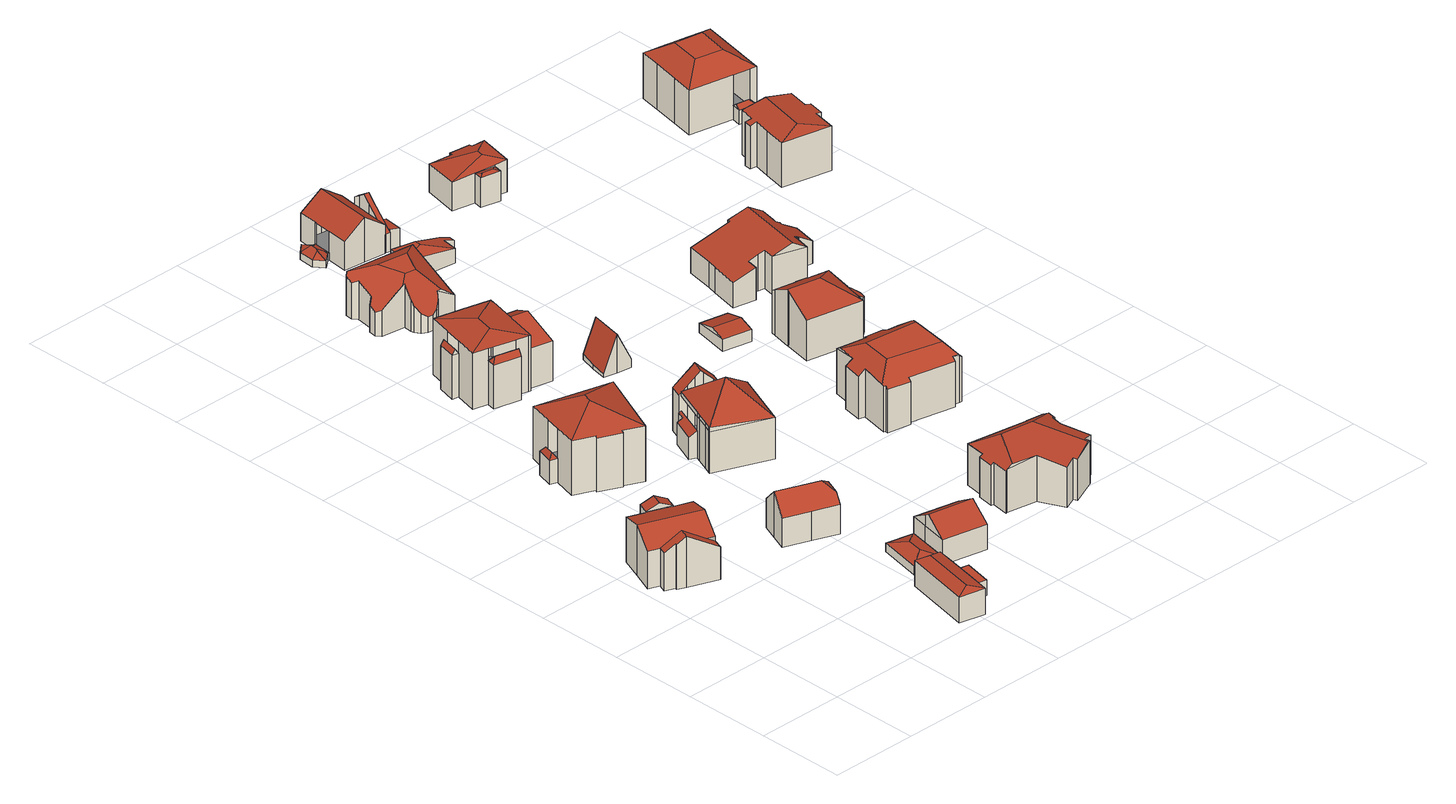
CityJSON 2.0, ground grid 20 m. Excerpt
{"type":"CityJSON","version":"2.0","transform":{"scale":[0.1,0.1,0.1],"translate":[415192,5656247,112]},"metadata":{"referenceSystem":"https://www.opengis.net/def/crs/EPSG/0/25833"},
"CityObjects":{
"building1":{"type":"Building","attributes":{"Gemeindeschluessel":14612000,"Geometrietyp2DReferenz":"3000","function":"31001_9998","roofType":"9999"},"children":["building1-1","building1-2","building1-3"]},
"building1-1":{"type":"BuildingPart","attributes":{"Dachtyp_tdc":"tdcGableRoof","Dachneigung":30.25,"QualitaetDacherkennung":28,"Geometrietyp2DReferenz":"3000","measuredHeight":11.51,"roofType":"3100"},"parents":["building1"],"geometry":[{"type":"MultiSurface","lod":"2","boundaries":[[[0,1,2,3]],[[4,5,6,7]],[[5,8,9,6]],[[8,10,11,9]],[[10,12,13,11]],[[12,0,3,13]],[[8,5,4,14,15]],[[15,1,0,12,10,8]],[[3,2,16,7,6,9,11,13]]],"semantics":{"surfaces":[{"type":"WallSurface"},{"type":"RoofSurface"},{"type":"GroundSurface"}],"values":[0,0,0,0,0,0,1,1,2]}}]},
"building1-2":{"type":"BuildingPart","attributes":{"Dachtyp_tdc":"tdcGableRoof","Dachneigung":23.95,"QualitaetDacherkennung":57,"Geometrietyp2DReferenz":"3000","measuredHeight":11.71,"roofType":"3100"},"parents":["building1"],"geometry":[{"type":"MultiSurface","lod":"2","boundaries":[[[17,18,19,20,21]],[[18,22,23,19]],[[22,24,25,26,23]],[[22,18,27]],[[17,24,28]],[[18,17,28,27]],[[24,22,27,28]],[[20,19,23,26]]],"semantics":{"surfaces":[{"type":"WallSurface"},{"type":"RoofSurface"},{"type":"GroundSurface"}],"values":[0,0,0,0,0,1,1,2]}}]},
"building1-3":{"type":"BuildingPart","attributes":{"Dachtyp_tdc":"tdcGableRoof","Dachneigung":29.42,"QualitaetDacherkennung":31,"Geometrietyp2DReferenz":"3000","measuredHeight":11.52,"roofType":"3100"},"parents":["building1"],"geometry":[{"type":"MultiSurface","lod":"2","boundaries":[[[29,30,31,32]],[[30,33,34,31]],[[33,21,20,34]],[[25,35,36,26]],[[35,37,38,36]],[[37,39,4,7,38]],[[1,29,32,2]],[[37,35,25,21,33,30]],[[30,29,1,40,14,39,37]],[[32,31,34,20,26,36,38,7,16,2]]],"semantics":{"surfaces":[{"type":"WallSurface"},{"type":"RoofSurface"},{"type":"GroundSurface"}],"values":[0,0,0,0,0,0,0,1,1,2]}}]},
"building2":{"type":"Building","attributes":{"Dachtyp_tdc":"tdcFreeFormRoof","Gemeindeschluessel":14612000,"Dachneigung":17.77,"QualitaetDacherkennung":62,"Geometrietyp2DReferenz":"3000","measuredHeight":6.89,"function":"31001_9998","roofType":"5000"},"geometry":[{"type":"Solid","lod":"2","boundaries":[[[[41,42,43,44]],[[42,45,46,43]],[[45,47,48,46]],[[47,49,50,48]],[[49,51,52,50]],[[51,41,44,52]],[[42,53,54,45]],[[49,47,55]],[[51,49,55,54,53,41]],[[54,55,47,45]],[[42,41,53]],[[44,43,46,48,50,52]]]],"semantics":{"surfaces":[{"type":"WallSurface"},{"type":"RoofSurface"},{"type":"GroundSurface"}],"values":[[0,0,0,0,0,0,1,1,1,1,0,2]]}}]},
"building3":{"type":"Building","attributes":{"Dachtyp_tdc":"tdcPolyFlatRoof","Gemeindeschluessel":14612000,"Dachneigung":0,"QualitaetDacherkennung":62,"Geometrietyp2DReferenz":"3000","measuredHeight":3.56,"function":"31001_9998","roofType":"1000"},"geometry":[{"type":"Solid","lod":"2","boundaries":[[[[56,57,58,52]],[[57,59,60,58]],[[59,61,44,60]],[[61,56,52,44]],[[61,59,57,56]],[[52,58,60,44]]]],"semantics":{"surfaces":[{"type":"WallSurface"},{"type":"RoofSurface"},{"type":"GroundSurface"}],"values":[[0,0,0,0,1,2]]}}]},
"building4":{"type":"Building","attributes":{"Dachtyp_tdc":"tdcGableAndHippedGRoof","Gemeindeschluessel":14612000,"Dachneigung":44.6,"QualitaetDacherkennung":81,"Geometrietyp2DReferenz":"3000","measuredHeight":10.49,"function":"31001_9998","roofType":"9999"},"geometry":[{"type":"Solid","lod":"2","boundaries":[[[[62,63,64,65]],[[63,66,67,64]],[[66,68,69,67]],[[68,70,71,69]],[[70,72,73,71]],[[72,74,75,73]],[[74,76,77,75]],[[76,78,79,77]],[[78,80,81,79]],[[80,82,83,81]],[[82,84,85,83]],[[84,62,65,85]],[[80,78,86]],[[78,76,74,72,70,68,66,63,86]],[[63,62,84,82,80,86]],[[65,64,67,69,71,73,75,77,79,81,83,85]]]],"semantics":{"surfaces":[{"type":"WallSurface"},{"type":"RoofSurface"},{"type":"GroundSurface"}],"values":[[0,0,0,0,0,0,0,0,0,0,0,0,1,1,1,2]]}}]},
"building5":{"type":"Building","attributes":{"Gemeindeschluessel":14612000,"Geometrietyp2DReferenz":"3000","function":"31001_9998","roofType":"9999"},"children":["building5-1","building5-2"]},
"building5-1":{"type":"BuildingPart","attributes":{"Dachtyp_tdc":"tdcHipRoof","Dachneigung":21.2,"QualitaetDacherkennung":45,"Geometrietyp2DReferenz":"3000","measuredHeight":15.58,"roofType":"3200"},"parents":["building5"],"geometry":[{"type":"MultiSurface","lod":"2","boundaries":[[[87,88,89]],[[87,90,91,88]],[[90,92,93,91]],[[92,94,95,93]],[[94,96,97,95]],[[96,98,99,97]],[[98,100,101,99]],[[100,102,103,101]],[[102,104,105,103]],[[104,106,107,105]],[[106,108,107]],[[92,90,109]],[[104,102,100,98,96,94,110]],[[90,87,106,104,110,109]],[[94,92,109,110]],[[88,91,93,95,97,99,101,103,105,107]]],"semantics":{"surfaces":[{"type":"WallSurface"},{"type":"RoofSurface"},{"type":"GroundSurface"}],"values":[0,0,0,0,0,0,0,0,0,0,0,1,1,1,1,2]}}]},
"building5-2":{"type":"BuildingPart","attributes":{"Dachtyp_tdc":"tdcFreeFormRoof","Dachneigung":52.91,"QualitaetDacherkennung":23,"Geometrietyp2DReferenz":"3000","measuredHeight":6.6,"roofType":"5000"},"parents":["building5"],"geometry":[{"type":"MultiSurface","lod":"2","boundaries":[[[108,111,112,107]],[[111,113,114,112]],[[113,89,88,114]],[[115,89,113]],[[116,115,113,111]],[[116,111,108]],[[115,116,108,89]],[[107,112,114,88]]],"semantics":{"surfaces":[{"type":"WallSurface"},{"type":"RoofSurface"},{"type":"GroundSurface"}],"values":[0,0,0,1,1,1,1,2]}}]},
"building6":{"type":"Building","attributes":{"Dachtyp_tdc":"tdcFreeFormRoof","Gemeindeschluessel":14612000,"Dachneigung":17.59,"QualitaetDacherkennung":15,"Geometrietyp2DReferenz":"3000","measuredHeight":2.93,"function":"31001_9998","roofType":"5000"},"geometry":[{"type":"Solid","lod":"2","boundaries":[[[[117,118,119,120]],[[118,121,122,119]],[[121,123,124,122]],[[123,117,120,124]],[[125,123,121]],[[126,125,121,118]],[[126,118,117]],[[125,126,117,123]],[[120,119,122,124]]]],"semantics":{"surfaces":[{"type":"WallSurface"},{"type":"RoofSurface"},{"type":"GroundSurface"}],"values":[[0,0,0,0,1,1,1,1,2]]}}]},
"building7":{"type":"Building","attributes":{"Dachtyp_tdc":"tdcFreeFormRoof","Gemeindeschluessel":14612000,"Dachneigung":32.92,"QualitaetDacherkennung":88,"Geometrietyp2DReferenz":"3000","measuredHeight":8.95,"function":"31001_9998","roofType":"5000"},"geometry":[{"type":"Solid","lod":"2","boundaries":[[[[127,128,120,129]],[[128,130,131,120]],[[130,132,124,131]],[[132,133,134,124]],[[133,127,129,134]],[[127,135,136,128]],[[135,133,132,137,136]],[[130,137,132]],[[128,136,137,130]],[[133,135,127]],[[129,120,131,124,134]]]],"semantics":{"surfaces":[{"type":"WallSurface"},{"type":"RoofSurface"},{"type":"GroundSurface"}],"values":[[0,0,0,0,0,1,1,0,0,0,2]]}}]},
"building8":{"type":"Building","attributes":{"Gemeindeschluessel":14612000,"Geometrietyp2DReferenz":"3000","function":"31001_9998","roofType":"9999"},"children":["building8-1","building8-2","building8-3"]},
"building8-1":{"type":"BuildingPart","attributes":{"Dachtyp_tdc":"tdcPolyFlatRoof","Dachneigung":33.41,"QualitaetDacherkennung":53,"Geometrietyp2DReferenz":"3000","measuredHeight":6.09,"roofType":"2100"},"parents":["building8"],"geometry":[{"type":"MultiSurface","lod":"2","boundaries":[[[138,139,140,141]],[[139,142,143,140]],[[142,144,145,143]],[[144,146,147,145]],[[146,144,142,139,138,148]],[[149,141,140,143,145,147]]],"semantics":{"surfaces":[{"type":"WallSurface"},{"type":"RoofSurface"},{"type":"GroundSurface"}],"values":[0,0,0,0,1,2]}}]},
"building8-2":{"type":"BuildingPart","attributes":{"Dachtyp_tdc":"tdcTentRoof","Dachneigung":43.53,"QualitaetDacherkennung":36,"Geometrietyp2DReferenz":"3000","measuredHeight":16.47,"roofType":"3500"},"parents":["building8"],"geometry":[{"type":"MultiSurface","lod":"2","boundaries":[[[150,151,152,153]],[[151,154,155,152]],[[154,156,157,155]],[[156,158,159,157]],[[158,160,161,159]],[[160,162,163,161]],[[162,164,138,141,163]],[[165,166,167,168,169,170,171]],[[151,172,173,174,171,170]],[[154,151,170]],[[169,154,170]],[[150,172,151]],[[164,165,171,175,176]],[[154,169,156]],[[156,169,168,158]],[[158,168,167,160]],[[160,167,166,162]],[[162,166,165,164]],[[149,177,153,152,155,157,159,161,163,141]]],"semantics":{"surfaces":[{"type":"WallSurface"},{"type":"RoofSurface"},{"type":"GroundSurface"}],"values":[0,0,0,0,0,0,0,1,1,1,1,0,0,0,0,0,0,0,2]}}]},
"building8-3":{"type":"BuildingPart","attributes":{"Dachtyp_tdc":"tdcGableRoof","Dachneigung":44.89,"QualitaetDacherkennung":59,"Geometrietyp2DReferenz":"3000","measuredHeight":14.38,"roofType":"3100"},"parents":["building8"],"geometry":[{"type":"MultiSurface","lod":"2","boundaries":[[[178,179,180,181]],[[179,182,183,180]],[[182,184,185,183]],[[184,186,172,150,153,185]],[[179,178,187,188,175,174,189]],[[189,186,184,182,179]],[[153,177,149,147,190,181,180,183,185]],[[188,187,190,147,146]],[[187,178,181,190]]],"semantics":{"surfaces":[{"type":"WallSurface"},{"type":"RoofSurface"},{"type":"GroundSurface"}],"values":[0,0,0,0,1,1,2,0,0]}}]},
"building9":{"type":"Building","attributes":{"Gemeindeschluessel":14612000,"Geometrietyp2DReferenz":"3000","function":"31001_9998","roofType":"9999"},"children":["building9-1","building9-2","building9-3","building9-4"]},
"building9-1":{"type":"BuildingPart","attributes":{"Dachtyp_tdc":"tdcHipAndGableRoof","Dachneigung":30.12,"QualitaetDacherkennung":77,"Geometrietyp2DReferenz":"3000","measuredHeight":12.9,"roofType":"5000"},"parents":["building9"],"geometry":[{"type":"MultiSurface","lod":"2","boundaries":[[[191,192,193,194]],[[192,195,196,193]],[[195,197,198,196]],[[199,200,201,202]],[[200,203,204,201]],[[203,191,194,204]],[[195,192,191,203,200,205]],[[200,199,206,207,205]],[[207,208,197,195,205]],[[209,202,201,204,194,193,196,198]]],"semantics":{"surfaces":[{"type":"WallSurface"},{"type":"RoofSurface"},{"type":"GroundSurface"}],"values":[0,0,0,0,0,0,1,1,1,2]}}]},
"building9-2":{"type":"BuildingPart","attributes":{"Dachtyp_tdc":"tdcFreeFormRoof","Dachneigung":52.26,"QualitaetDacherkennung":11,"Geometrietyp2DReferenz":"3000","measuredHeight":11.19,"roofType":"5000"},"parents":["building9"],"geometry":[{"type":"MultiSurface","lod":"2","boundaries":[[[210,211,212,213]],[[211,214,215,212]],[[214,216,217,215]],[[216,218,219,217]],[[220,210,218,221]],[[221,218,216]],[[216,214,222,220,221]],[[210,220,222,211]],[[211,222,214]],[[219,213,212,215,217]]],"semantics":{"surfaces":[{"type":"WallSurface"},{"type":"RoofSurface"},{"type":"GroundSurface"}],"values":[0,0,0,0,1,1,1,0,0,2]}}]},
"building9-3":{"type":"BuildingPart","attributes":{"Dachtyp_tdc":"tdcFreeFormRoof","Dachneigung":54.19,"QualitaetDacherkennung":20,"Geometrietyp2DReferenz":"3000","measuredHeight":10.98,"roofType":"5000"},"parents":["building9"],"geometry":[{"type":"MultiSurface","lod":"2","boundaries":[[[223,224,225,226]],[[224,227,228,225]],[[227,229,230,228]],[[231,227,224,232]],[[223,229,231,232]],[[227,231,229]],[[223,232,224]],[[225,228,230,226]]],"semantics":{"surfaces":[{"type":"WallSurface"},{"type":"RoofSurface"},{"type":"GroundSurface"}],"values":[0,0,0,1,1,0,0,2]}}]},
"building9-4":{"type":"BuildingPart","attributes":{"Dachtyp_tdc":"tdcHipRoof","Dachneigung":10.66,"QualitaetDacherkennung":59,"Geometrietyp2DReferenz":"3000","measuredHeight":13.86,"roofType":"3200"},"parents":["building9"],"geometry":[{"type":"MultiSurface","lod":"2","boundaries":[[[198,233,234,213,219,235,226,230,236,237,238,202,209]],[[239,198,197]],[[239,240,233,198]],[[240,241,234,233]],[[241,242,213,234]],[[242,210,213]],[[243,219,218]],[[243,244,235,219]],[[244,245,226,235]],[[245,223,226]],[[246,230,229]],[[246,247,236,230]],[[247,248,237,236]],[[248,249,238,237]],[[249,250,202,238]],[[250,199,202]],[[249,248,247,251]],[[244,243,242,241,240,252]],[[247,246,245,244,252,251]],[[240,239,208,253,206,250,249,251,252]]],"semantics":{"surfaces":[{"type":"GroundSurface"},{"type":"WallSurface"},{"type":"RoofSurface"}],"values":[0,1,1,1,1,1,1,1,1,1,1,1,1,1,1,1,2,2,2,2]}}]},
"building10":{"type":"Building","attributes":{"Dachtyp_tdc":"tdcFreeFormRoof","Gemeindeschluessel":14612000,"Dachneigung":42.26,"QualitaetDacherkennung":29,"Geometrietyp2DReferenz":"3000","measuredHeight":11.52,"function":"31001_9998","roofType":"5000"},"geometry":[{"type":"Solid","lod":"2","boundaries":[[[[254,255,256,257]],[[255,258,259,256]],[[258,260,261,259]],[[260,262,263,261]],[[262,264,265,263]],[[264,266,267,265]],[[266,268,269,267]],[[268,270,271,269]],[[270,272,273,271]],[[272,274,275,273]],[[274,276,277,275]],[[276,278,279,277]],[[278,280,281,279]],[[280,282,283,281]],[[282,284,285,283]],[[284,286,287,285]],[[286,288,289,287]],[[288,290,291,289]],[[290,254,257,291]],[[292,288,286,293,294]],[[295,290,288,292,296]],[[264,262,260,258,255,254,295,296,297,298,270,268,266]],[[280,278,276,274,272,298,297,294,293,284,282]],[[297,296,292,294]],[[272,270,298]],[[254,290,295]],[[286,284,293]],[[257,256,259,261,263,265,267,269,271,273,275,277,279,281,283,285,287,289,291]]]],"semantics":{"surfaces":[{"type":"WallSurface"},{"type":"RoofSurface"},{"type":"GroundSurface"}],"values":[[0,0,0,0,0,0,0,0,0,0,0,0,0,0,0,0,0,0,0,1,1,1,1,1,0,0,0,2]]}}]},
"building11":{"type":"Building","attributes":{"Dachtyp_tdc":"tdcFreeFormRoof","Gemeindeschluessel":14612000,"Dachneigung":14.31,"QualitaetDacherkennung":41,"Geometrietyp2DReferenz":"3000","measuredHeight":12.39,"function":"31001_9998","roofType":"5000"},"geometry":[{"type":"Solid","lod":"2","boundaries":[[[[299,300,301,302]],[[300,303,304,301]],[[303,305,306,304]],[[305,307,308,306]],[[307,309,310,308]],[[309,311,312,310]],[[311,313,314,312]],[[313,315,316,314]],[[315,317,318,316]],[[317,319,320,318]],[[319,321,322,320]],[[321,323,324,322]],[[323,325,326,324]],[[325,327,328,326]],[[329,330,315,313,311,309,307,305,331]],[[332,333,334,335,336,337,338,327,325]],[[331,303,300,299,339,334,333,329]],[[317,330,329,333,332,323,321,319]],[[339,335,334]],[[305,303,331]],[[317,315,330]],[[325,323,332]],[[328,340,341,342,343,344,302,301,304,306,308,310,312,314,316,318,320,322,324,326]],[[338,337,341,340]],[[337,336,342,341]],[[336,335,343,342]],[[335,339,344,343]],[[339,299,302,344]],[[327,338,340,328]]]],"semantics":{"surfaces":[{"type":"WallSurface"},{"type":"RoofSurface"},{"type":"GroundSurface"}],"values":[[0,0,0,0,0,0,0,0,0,0,0,0,0,0,1,1,1,1,0,0,0,0,2,0,0,0,0,0,0]]}}]},
"building12":{"type":"Building","attributes":{"Dachtyp_tdc":"tdcGableRoof","Gemeindeschluessel":14612000,"Dachneigung":68.93,"QualitaetDacherkennung":6,"Geometrietyp2DReferenz":"3000","measuredHeight":8.72,"function":"31001_9998","roofType":"3100"},"geometry":[{"type":"Solid","lod":"2","boundaries":[[[[345,346,347,348]],[[346,349,350,347]],[[349,351,352,350]],[[351,353,354,352]],[[353,355,356,354]],[[355,357,358,356]],[[357,359,360,358]],[[359,361,362,360]],[[361,345,348,362]],[[357,355,353,351,349]],[[349,346,345,361,359,357]],[[348,347,350,352,354,356,358,360,362]]]],"semantics":{"surfaces":[{"type":"WallSurface"},{"type":"RoofSurface"},{"type":"GroundSurface"}],"values":[[0,0,0,0,0,0,0,0,0,1,1,2]]}}]},
"building13":{"type":"Building","attributes":{"Gemeindeschluessel":14612000,"Geometrietyp2DReferenz":"3000","function":"31001_9998","roofType":"9999"},"children":["building13-1","building13-2","building13-3","building13-4"]},
"building13-1":{"type":"BuildingPart","attributes":{"Dachtyp_tdc":"tdcFreeFormRoof","Dachneigung":27.1,"QualitaetDacherkennung":17,"Geometrietyp2DReferenz":"3000","measuredHeight":2.72,"roofType":"5000"},"parents":["building13"],"geometry":[{"type":"MultiSurface","lod":"2","boundaries":[[[363,364,365,366]],[[364,367,368,365]],[[367,369,370,368]],[[369,371,372,370]],[[373,374,375,376]],[[374,377,378,375]],[[377,363,366,378]],[[379,380,381,377,374]],[[379,374,373]],[[382,383,380,379,373,371]],[[382,371,369]],[[384,383,382,369,367]],[[384,367,364]],[[381,380,383,384,364,363]],[[381,363,377]],[[366,365,368,370,372,376,375,378]]],"semantics":{"surfaces":[{"type":"WallSurface"},{"type":"RoofSurface"},{"type":"GroundSurface"}],"values":[0,0,0,0,0,0,0,1,1,1,1,1,1,1,1,2]}}]},
"building13-2":{"type":"BuildingPart","attributes":{"Dachtyp_tdc":"tdcGableRoof","Dachneigung":41.66,"QualitaetDacherkennung":48,"Geometrietyp2DReferenz":"3000","measuredHeight":10.15,"roofType":"3100"},"parents":["building13"],"geometry":[{"type":"MultiSurface","lod":"2","boundaries":[[[385,386,387,388]],[[389,390,391,392,393]],[[390,394,395,391]],[[394,396,397,398,395]],[[399,385,388,400]],[[394,390,389,401]],[[401,402,386,385,399,403,396,394]],[[388,387,404,392,391,395,398,400]]],"semantics":{"surfaces":[{"type":"WallSurface"},{"type":"RoofSurface"},{"type":"GroundSurface"}],"values":[0,0,0,0,0,1,1,2]}}]},
"building13-3":{"type":"BuildingPart","attributes":{"Dachtyp_tdc":"tdcGableRoof","Dachneigung":35.68,"QualitaetDacherkennung":62,"Geometrietyp2DReferenz":"3000","measuredHeight":10.07,"roofType":"3100"},"parents":["building13"],"geometry":[{"type":"MultiSurface","lod":"2","boundaries":[[[405,406,407,372,371]],[[406,408,409,407]],[[408,410,411,409]],[[410,412,413,411]],[[412,393,392,413]],[[414,415,416,387,386]],[[415,417,418,416]],[[417,419,376,418]],[[419,373,376]],[[415,414,402,420,393,412,410]],[[410,408,406,405,419,417,415]],[[372,407,409,411,413,392,404,387,416,418,376]]],"semantics":{"surfaces":[{"type":"WallSurface"},{"type":"RoofSurface"},{"type":"GroundSurface"}],"values":[0,0,0,0,0,0,0,0,0,1,1,2]}}]},
"building13-4":{"type":"BuildingPart","attributes":{"Dachtyp_tdc":"tdcPolyFlatRoof","Dachneigung":12.01,"QualitaetDacherkennung":79,"Geometrietyp2DReferenz":"3000","measuredHeight":4.94,"roofType":"2100"},"parents":["building13"],"geometry":[{"type":"MultiSurface","lod":"2","boundaries":[[[421,422,423,424]],[[422,425,399,400,423]],[[397,421,424,398]],[[397,403,425,422,421]],[[424,423,400,398]]],"semantics":{"surfaces":[{"type":"WallSurface"},{"type":"RoofSurface"},{"type":"GroundSurface"}],"values":[0,0,0,1,2]}}]},
"building14":{"type":"Building","attributes":{"Dachtyp_tdc":"tdcFreeFormRoof","Gemeindeschluessel":14612000,"Dachneigung":1.21,"QualitaetDacherkennung":34,"Geometrietyp2DReferenz":"3000","measuredHeight":13.32,"function":"31001_9998","roofType":"5000"},"geometry":[{"type":"Solid","lod":"2","boundaries":[[[[426,427,428,429]],[[427,430,431,428]],[[430,432,433,431]],[[432,434,435,433]],[[434,436,437,435]],[[436,438,439,437]],[[438,440,441,439]],[[440,442,443,441]],[[442,444,445,443]],[[444,446,447,445]],[[446,448,449,447]],[[448,450,451,449]],[[450,452,453,451]],[[452,454,455,453]],[[454,456,457,455]],[[456,458,459,457]],[[458,460,461,459]],[[460,462,463,461]],[[462,464,465,463]],[[464,466,467,465]],[[466,468,469,467]],[[468,426,429,469]],[[470,471,472,460,458,456,454,473]],[[474,475,430,427,426,468,466,464,462,472,471]],[[438,436,434,432,475,474,476,477]],[[470,473,452,450,448,446,444,442,440,477,476]],[[476,474,471,470]],[[432,430,475]],[[440,438,477]],[[454,452,473]],[[462,460,472]],[[429,428,431,433,435,437,439,441,443,445,447,449,451,453,455,457,459,461,463,465,467,469]]]],"semantics":{"surfaces":[{"type":"WallSurface"},{"type":"RoofSurface"},{"type":"GroundSurface"}],"values":[[0,0,0,0,0,0,0,0,0,0,0,0,0,0,0,0,0,0,0,0,0,0,1,1,1,1,1,0,0,0,0,2]]}}]},
"building15":{"type":"Building","attributes":{"Dachtyp_tdc":"tdcHipRoof","Gemeindeschluessel":14612000,"Dachneigung":20.18,"QualitaetDacherkennung":34,"Geometrietyp2DReferenz":"3000","measuredHeight":5.88,"function":"31001_9998","roofType":"3200"},"geometry":[{"type":"Solid","lod":"2","boundaries":[[[[478,479,480,481]],[[479,482,483,480]],[[482,484,485,483]],[[484,486,487,485]],[[486,488,489,487]],[[488,490,491,489]],[[490,492,493,491]],[[492,494,495,493]],[[494,496,497,495]],[[496,478,481,497]],[[492,490,488,486,498]],[[484,482,479,499]],[[486,484,499,498]],[[479,478,496,494,492,498,499]],[[481,480,483,485,487,489,491,493,495,497]]]],"semantics":{"surfaces":[{"type":"WallSurface"},{"type":"RoofSurface"},{"type":"GroundSurface"}],"values":[[0,0,0,0,0,0,0,0,0,0,1,1,1,1,2]]}}]},
"building16":{"type":"Building","attributes":{"Dachtyp_tdc":"tdcGableRoof","Gemeindeschluessel":14612000,"Dachneigung":17.35,"QualitaetDacherkennung":38,"Geometrietyp2DReferenz":"3000","measuredHeight":3.52,"function":"31001_9998","roofType":"3100"},"geometry":[{"type":"Solid","lod":"2","boundaries":[[[[500,501,502,503]],[[501,504,505,502]],[[504,506,507,505]],[[506,500,503,507]],[[504,501,508]],[[500,506,509]],[[501,500,509,508]],[[506,504,508,509]],[[503,502,505,507]]]],"semantics":{"surfaces":[{"type":"WallSurface"},{"type":"RoofSurface"},{"type":"GroundSurface"}],"values":[[0,0,0,0,0,0,1,1,2]]}}]},
"building17":{"type":"Building","attributes":{"Gemeindeschluessel":14612000,"Geometrietyp2DReferenz":"3000","function":"31001_9998","roofType":"9999"},"children":["building17-1","building17-2"]},
"building17-1":{"type":"BuildingPart","attributes":{"Dachtyp_tdc":"tdcHipAndGableRoof","Dachneigung":29.04,"QualitaetDacherkennung":53,"Geometrietyp2DReferenz":"3000","measuredHeight":12.79,"roofType":"5000"},"parents":["building17"],"geometry":[{"type":"MultiSurface","lod":"2","boundaries":[[[510,511,512,513,514,515,516,517,518]],[[517,519,520,521,518]],[[522,523,524,525,526,527,528,529,530,531,532,533,534]],[[517,516,523,522]],[[516,515,524,523]],[[515,514,525,524]],[[514,513,526,525]],[[513,512,527,526]],[[512,511,528,527]],[[511,510,529,528]],[[510,535,530,529]],[[535,536,530]],[[537,521,532,531]],[[521,520,533,532]],[[520,519,534,533]],[[519,517,522,534]],[[521,537,538,536,535,510,518]]],"semantics":{"surfaces":[{"type":"RoofSurface"},{"type":"GroundSurface"},{"type":"WallSurface"}],"values":[0,0,1,2,2,2,2,2,2,2,2,2,2,2,2,2,0]}}]},
"building17-2":{"type":"BuildingPart","attributes":{"Dachtyp_tdc":"tdcPolyFlatRoof","Dachneigung":33.07,"QualitaetDacherkennung":36,"Geometrietyp2DReferenz":"3000","measuredHeight":9.41,"roofType":"2100"},"parents":["building17"],"geometry":[{"type":"MultiSurface","lod":"2","boundaries":[[[539,540,537,531,541]],[[536,542,543,530]],[[542,544,545,543]],[[544,546,547,545]],[[546,539,541,547]],[[546,544,542,536,538,540,539]],[[541,531,530,543,545,547]]],"semantics":{"surfaces":[{"type":"WallSurface"},{"type":"RoofSurface"},{"type":"GroundSurface"}],"values":[0,0,0,0,0,1,2]}}]},
"building18":{"type":"Building","attributes":{"Gemeindeschluessel":14612000,"Geometrietyp2DReferenz":"3000","function":"31001_9998","roofType":"9999"},"children":["building18-1","building18-2"]},
"building18-1":{"type":"BuildingPart","attributes":{"Dachtyp_tdc":"tdcFreeFormRoof","Dachneigung":19.51,"QualitaetDacherkennung":9,"Geometrietyp2DReferenz":"3000","measuredHeight":7.02,"roofType":"5000"},"parents":["building18"],"geometry":[{"type":"MultiSurface","lod":"2","boundaries":[[[548,549,550,551]],[[549,552,553,550]],[[554,548,551,555]],[[552,549,556]],[[557,556,549,548]],[[557,548,554]],[[554,552,556,557]],[[551,550,553,555]]],"semantics":{"surfaces":[{"type":"WallSurface"},{"type":"RoofSurface"},{"type":"GroundSurface"}],"values":[0,0,0,1,1,1,1,2]}}]},
"building18-2":{"type":"BuildingPart","attributes":{"Dachtyp_tdc":"tdcHipRoof","Dachneigung":10.15,"QualitaetDacherkennung":38,"Geometrietyp2DReferenz":"3000","measuredHeight":8.02,"roofType":"3200"},"parents":["building18"],"geometry":[{"type":"MultiSurface","lod":"2","boundaries":[[[558,559,560,553,552]],[[559,561,562,560]],[[561,563,564,562]],[[563,565,566,564]],[[565,567,568,566]],[[567,569,570,568]],[[569,571,572,570]],[[571,573,574,572]],[[573,575,554,555,574]],[[559,558,575,573,576]],[[571,569,567,565,563,561,577]],[[573,571,577,576]],[[561,559,576,577]],[[555,553,560,562,564,566,568,570,572,574]]],"semantics":{"surfaces":[{"type":"WallSurface"},{"type":"RoofSurface"},{"type":"GroundSurface"}],"values":[0,0,0,0,0,0,0,0,0,1,1,1,1,2]}}]},
"building19":{"type":"Building","attributes":{"Dachtyp_tdc":"tdcFreeFormRoof","Gemeindeschluessel":14612000,"Dachneigung":17.93,"QualitaetDacherkennung":30,"Geometrietyp2DReferenz":"3000","measuredHeight":10.11,"function":"31001_9998","roofType":"5000"},"geometry":[{"type":"Solid","lod":"2","boundaries":[[[[578,579,580,581]],[[579,582,583,580]],[[582,584,585,583]],[[584,586,587,585]],[[586,588,589,587]],[[588,590,591,589]],[[590,592,593,591]],[[592,594,595,593]],[[594,596,597,595]],[[596,598,599,597]],[[598,600,601,599]],[[600,602,603,601]],[[602,604,605,603]],[[604,606,607,605]],[[606,608,609,607]],[[608,610,611,609]],[[610,612,613,611]],[[612,614,615,613]],[[614,616,617,615]],[[616,618,619,617]],[[618,620,621,619]],[[620,622,623,621]],[[622,578,581,623]],[[602,600,598,624,625,620,618,616,614,612,610,608,606,604]],[[625,624,596,594,592,590,588,586,584,582,579,578,622]],[[622,620,625]],[[598,596,624]],[[581,580,583,585,587,589,591,593,595,597,599,601,603,605,607,609,611,613,615,617,619,621,623]]]],"semantics":{"surfaces":[{"type":"WallSurface"},{"type":"RoofSurface"},{"type":"GroundSurface"}],"values":[[0,0,0,0,0,0,0,0,0,0,0,0,0,0,0,0,0,0,0,0,0,0,0,1,1,0,0,2]]}}]},
"building20":{"type":"Building","attributes":{"Dachtyp_tdc":"tdcHipAndGableRoof","Gemeindeschluessel":14612000,"Dachneigung":10.97,"QualitaetDacherkennung":36,"Geometrietyp2DReferenz":"3000","measuredHeight":11.09,"function":"31001_9998","roofType":"5000"},"geometry":[{"type":"Solid","lod":"2","boundaries":[[[[626,627,628,629,630,631,632,633,634]],[[633,635,636,637,638,639,640,641,634]],[[642,643,644,645,646,647,648,649,650,651,652,653,654,655,656]],[[638,637,643,642]],[[637,636,644,643]],[[636,635,645,644]],[[635,633,646,645]],[[633,632,647,646]],[[632,631,648,647]],[[631,630,649,648]],[[630,629,650,649]],[[629,628,651,650]],[[628,627,652,651]],[[627,626,653,652]],[[626,641,654,653]],[[641,640,655,654]],[[640,639,656,655]],[[639,638,642,656]],[[641,626,634]]]],"semantics":{"surfaces":[{"type":"RoofSurface"},{"type":"GroundSurface"},{"type":"WallSurface"}],"values":[[0,0,1,2,2,2,2,2,2,2,2,2,2,2,2,2,2,2,0]]}}]},
"building21":{"type":"Building","attributes":{"Gemeindeschluessel":14612000,"Geometrietyp2DReferenz":"3000","function":"31001_9998","roofType":"9999"},"children":["building21-1","building21-2"]},
"building21-1":{"type":"BuildingPart","attributes":{"Dachtyp_tdc":"tdcCutTentRoof","Dachneigung":33.57,"QualitaetDacherkennung":80,"Geometrietyp2DReferenz":"3000","measuredHeight":13.28,"roofType":"9999"},"parents":["building21"],"geometry":[{"type":"MultiSurface","lod":"2","boundaries":[[[657,658,659,660]],[[658,661,662,659]],[[661,663,664,662]],[[663,665,666,664]],[[665,667,668,666]],[[667,669,670,668]],[[669,671,672,673,670]],[[674,675,676]],[[674,677,678,675]],[[677,679,680,678]],[[679,681,682,680]],[[681,657,660,682]],[[667,665,663,661,658,657,683,684]],[[669,667,684,685]],[[677,674,671,669,685,686]],[[657,681,679,677,686,683]],[[686,685,684,683]],[[660,659,662,664,666,668,670,673,675,678,680,682]]],"semantics":{"surfaces":[{"type":"WallSurface"},{"type":"RoofSurface"},{"type":"GroundSurface"}],"values":[0,0,0,0,0,0,0,0,0,0,0,0,1,1,1,1,1,2]}}]},
"building21-2":{"type":"BuildingPart","attributes":{"Dachtyp_tdc":"tdcFreeFormRoof","Dachneigung":41.69,"QualitaetDacherkennung":14,"Geometrietyp2DReferenz":"3000","measuredHeight":4.07,"roofType":"5000"},"parents":["building21"],"geometry":[{"type":"MultiSurface","lod":"2","boundaries":[[[687,676,675,688]],[[672,689,690,673]],[[689,687,688,690]],[[691,689,672]],[[692,691,672,676]],[[692,676,687]],[[691,692,687,689]],[[688,675,673,690]]],"semantics":{"surfaces":[{"type":"WallSurface"},{"type":"RoofSurface"},{"type":"GroundSurface"}],"values":[0,0,0,1,1,0,1,2]}}]}
},
"vertices":[
[26,497,98],[33,515,98],[33,515,13],[26,497,13],[140,472,87],[132,450,87],[132,450,13],[140,472,13],[66,476,128],[66,476,13],[47,484,114],[47,484,13],[49,488,114],[49,488,13],[122,479,98],[75,498,128],[75,498,13],
[86,608,117],[97,634,117],[97,634,13],[86,608,13],[86,608,115],[150,613,117],[150,613,13],[140,587,117],[140,587,115],[140,587,13],[124,624,130],[114,597,130],
[9,524,98],[29,573,128],[29,573,13],[9,524,13],[49,623,115],[49,623,13],[180,572,115],[180,572,13],[160,521,128],[160,521,13],[140,472,98],[75,498,98],
[415,55,73],[403,1,73],[403,1,14],[415,55,14],[345,14,72],[345,14,14],[379,169,72],[379,169,14],[436,157,72],[436,157,14],[428,119,73],[428,119,14],[403,2,73],[377,25,82],[403,149,82],
[428,119,49],[467,111,49],[467,111,14],[453,47,49],[453,47,14],[415,55,49],
[298,449,79],[312,485,118],[312,485,13],[298,449,13],[327,521,79],[327,521,13],[361,507,79],[361,507,13],[363,513,73],[363,513,13],[407,495,73],[407,495,13],[405,489,79],[405,489,13],[439,476,79],[439,476,13],[432,458,99],[432,458,13],[418,422,99],[418,422,13],[411,404,80],[411,404,13],[356,426,79],[356,426,13],[405,448,118],
[173,962,131],[173,962,10],[173,962,64],[189,1018,128],[189,1018,10],[359,970,130],[359,970,10],[284,807,135],[284,807,10],[241,827,135],[241,827,10],[239,822,133],[239,822,10],[190,845,132],[190,845,10],[193,850,134],[193,850,10],[147,871,134],[147,871,10],[162,923,132],[162,923,10],[162,923,64],[246,935,166],[239,914,166],
[145,928,64],[145,928,10],[156,967,64],[156,967,10],[162,956,76],[156,934,76],
[481,195,24],[417,209,24],[417,209,5],[481,195,5],[438,307,24],[438,307,5],[501,294,24],[501,294,5],[463,269,34],[456,233,34],
[581,174,62],[481,195,62],[581,174,5],[493,255,62],[493,255,5],[501,294,62],[602,273,62],[602,273,5],[591,224,94],[491,244,94],[493,255,87],
[412,795,73],[396,802,61],[396,802,12],[412,795,12],[419,857,61],[419,857,12],[430,853,69],[430,853,12],[437,870,69],[437,870,12],[442,868,73],[442,868,12],
[515,838,106],[568,816,106],[568,816,12],[515,838,12],[515,686,106],[515,686,12],[389,737,106],[389,737,12],[390,741,106],[390,741,12],[396,756,106],[396,756,12],[407,783,106],[407,783,12],[412,795,106],[412,795,117],[407,783,117],[396,756,117],[390,741,117],[389,737,117],[473,779,176],[442,868,117],[515,838,111],[479,852,114],[443,867,117],[442,868,115],[442,868,106],[479,852,12],
[477,886,141],[491,881,155],[491,881,12],[477,886,12],[507,874,138],[507,874,12],[526,866,118],[526,866,12],[515,838,118],[448,898,110],[437,870,110],[479,852,155],[448,898,12],
[425,1226,97],[418,1197,97],[418,1197,6],[425,1226,6],[418,1194,97],[418,1194,6],[365,1207,97],[365,1207,6],[396,1335,96],[449,1323,96],[449,1323,6],[396,1335,6],[441,1290,97],[441,1290,6],[418,1262,135],[382,1275,132],[381,1271,135],[380,1266,132],[381,1271,6],
[331,1207,105],[327,1190,105],[327,1190,6],[331,1207,6],[326,1188,105],[326,1188,6],[266,1202,105],[266,1202,6],[271,1222,105],[271,1222,6],[328,1197,118],[278,1210,118],[327,1190,108],
[249,1281,105],[234,1284,105],[234,1284,6],[249,1281,6],[245,1326,105],[245,1326,6],[259,1322,105],[259,1322,6],[252,1324,116],[242,1283,116],
[363,1199,6],[359,1200,6],[237,1230,6],[271,1373,6],[335,1358,6],[398,1343,6],[365,1207,132],[363,1199,132],[359,1200,132],[331,1207,132],[271,1222,133],[237,1230,133],[249,1281,133],[259,1322,133],[271,1373,133],[335,1358,133],[398,1343,132],[396,1335,132],[320,1299,145],[310,1257,145],[381,1271,132],
[413,1504,75],[406,1495,59],[406,1495,6],[413,1504,6],[396,1488,47],[396,1488,6],[384,1486,41],[384,1486,6],[372,1488,41],[372,1488,6],[360,1495,50],[360,1495,6],[353,1506,65],[353,1506,6],[351,1513,75],[351,1513,6],[353,1532,105],[353,1532,6],[300,1540,65],[300,1540,6],[291,1550,60],[291,1550,6],[294,1568,67],[294,1568,6],[305,1575,78],[305,1575,6],[311,1615,93],[311,1615,6],[302,1626,88],[302,1626,6],[304,1643,94],[304,1643,6],[316,1651,98],[316,1651,6],[472,1630,98],[472,1630,6],[455,1499,49],[455,1499,6],[417,1590,121],[310,1647,101],[347,1600,121],[423,1503,75],[387,1537,120],[363,1541,120],[349,1533,105],
[851,335,107],[852,340,104],[852,340,13],[851,335,13],[892,334,104],[892,334,13],[887,298,114],[887,298,13],[882,299,116],[882,299,13],[877,273,116],[877,273,13],[903,216,104],[903,216,13],[875,204,113],[875,204,13],[880,195,111],[880,195,13],[820,168,106],[820,168,13],[816,177,108],[816,177,13],[788,165,104],[788,165,13],[763,222,117],[763,222,13],[694,234,110],[694,234,13],[690,233,108],[690,233,13],[821,292,137],[871,191,114],[890,318,114],[706,232,118],[747,303,137],[709,355,108],[702,309,108],[696,310,104],[690,273,104],[696,272,108],[710,357,107],[696,272,13],[690,273,13],[696,310,13],[702,309,13],[710,357,13],
[563,1154,30],[556,1119,28],[556,1119,9],[563,1154,9],[523,1125,96],[523,1125,9],[493,1131,16],[493,1131,9],[501,1167,18],[501,1167,9],[511,1205,21],[511,1205,9],[539,1199,96],[539,1199,9],[574,1193,23],[574,1193,9],[567,1153,21],[567,1153,9],
[377,1809,25],[381,1845,25],[381,1845,9],[377,1809,9],[402,1863,25],[402,1863,9],[417,1846,25],[417,1846,9],[423,1846,25],[423,1846,9],[418,1804,25],[414,1804,25],[414,1804,9],[418,1804,9],[394,1788,25],[394,1788,9],[411,1812,29],[399,1819,36],[397,1815,35],[412,1837,30],[401,1833,36],[400,1835,36],
[513,1745,52],[512,1745,52],[512,1745,9],[513,1745,9],[523,1840,90],[535,1839,90],[535,1839,9],[523,1840,9],[523,1840,73],[531,1809,110],[531,1809,9],[528,1786,89],[528,1786,58],[528,1786,9],[524,1744,52],[524,1744,9],[520,1810,110],[515,1769,73],[524,1751,58],[520,1810,9],
[423,1846,73],[424,1845,74],[424,1845,9],[428,1891,73],[428,1891,9],[477,1885,110],[477,1885,9],[528,1880,73],[528,1880,9],[512,1745,73],[462,1751,110],[462,1751,9],[413,1756,74],[413,1756,9],[418,1804,74],[520,1810,73],
[552,1783,53],[547,1741,53],[547,1741,9],[552,1783,9],[524,1744,58],
[871,736,126],[893,732,127],[893,732,15],[871,736,15],[922,725,128],[922,725,15],[900,622,139],[900,622,15],[920,618,115],[920,618,15],[912,577,117],[912,577,15],[908,578,121],[908,578,15],[892,581,125],[892,581,15],[890,572,118],[890,572,15],[786,594,118],[786,594,15],[784,587,112],[784,587,15],[732,597,113],[732,597,15],[733,604,118],[733,604,15],[728,605,118],[728,605,15],[742,669,123],[742,669,15],[727,672,111],[727,672,15],[736,716,112],[736,716,15],[751,712,124],[751,712,15],[763,767,117],[763,767,15],[829,752,120],[829,752,15],[832,764,113],[832,764,15],[875,755,115],[875,755,15],[769,638,148],[781,707,148],[759,751,126],[729,609,121],[906,695,146],[919,714,135],[892,609,146],[905,578,125],
[590,1663,40],[585,1628,40],[585,1628,7],[590,1663,7],[475,1642,56],[475,1642,7],[468,1643,57],[468,1643,7],[475,1693,57],[475,1693,7],[506,1688,53],[506,1688,7],[543,1683,48],[543,1683,7],[591,1677,40],[591,1677,7],[616,1674,31],[616,1674,7],[614,1660,31],[614,1660,7],[521,1672,65],[519,1657,65],
[730,1109,37],[795,1096,37],[795,1096,16],[730,1109,16],[778,1014,44],[778,1014,16],[713,1028,44],[713,1028,16],[786,1051,51],[721,1065,51],
[952,979,116],[905,989,116],[906,994,113],[882,999,113],[881,994,116],[824,1005,116],[822,995,122],[813,951,147],[886,936,147],[813,948,145],[800,887,111],[928,861,111],[813,951,19],[822,995,19],[824,1005,19],[881,994,19],[882,999,19],[906,994,19],[905,989,19],[952,979,19],[939,915,19],[931,876,19],[928,861,19],[800,887,19],[813,948,19],[939,915,114],[939,915,113],[931,876,112],[939,913,113],
[941,874,107],[931,876,113],[941,874,19],[947,914,108],[947,914,19],[957,899,100],[957,899,19],[953,883,100],[953,883,19],
[799,1719,80],[754,1729,80],[754,1729,13],[799,1719,13],[758,1748,80],[758,1748,13],[803,1738,80],[803,1738,13],[766,1736,83],[791,1731,83],
[758,1748,81],[707,1759,77],[707,1759,13],[724,1838,77],[724,1838,13],[775,1827,81],[775,1827,13],[778,1837,78],[778,1837,13],[821,1827,82],[821,1827,13],[820,1818,84],[820,1818,13],[847,1812,87],[847,1812,13],[830,1733,87],[830,1733,13],[803,1738,84],[801,1772,93],[805,1788,93],
[934,1135,100],[919,1138,96],[919,1138,14],[934,1135,14],[897,1142,88],[897,1142,14],[892,1117,88],[892,1117,14],[841,1128,71],[841,1128,14],[855,1191,72],[855,1191,14],[860,1213,72],[860,1213,14],[872,1275,72],[872,1275,14],[960,1257,100],[960,1257,14],[961,1263,101],[961,1263,14],[1039,1246,94],[1039,1246,14],[1031,1210,94],[1031,1210,14],[1029,1202,94],[1029,1202,14],[1039,1200,88],[1039,1200,14],[1038,1195,88],[1038,1195,14],[1055,1191,77],[1055,1191,14],[1073,1188,66],[1073,1188,14],[1062,1134,66],[1062,1134,14],[1026,1141,88],[1026,1141,14],[1025,1135,88],[1025,1135,14],[1017,1137,94],[1017,1137,14],[1007,1093,94],[1007,1093,14],[929,1110,100],[929,1110,14],[1006,1253,115],[974,1100,115],
[1314,1335,125],[1324,1385,125],[1325,1390,125],[1338,1387,122],[1346,1424,122],[1333,1427,125],[1343,1474,125],[1286,1486,136],[1262,1376,136],[1232,1497,126],[1224,1462,126],[1209,1465,123],[1206,1449,123],[1221,1446,126],[1213,1409,126],[1202,1359,126],[1206,1449,25],[1209,1465,25],[1224,1462,25],[1232,1497,25],[1286,1486,25],[1343,1474,25],[1333,1427,25],[1346,1424,25],[1338,1387,25],[1325,1390,25],[1324,1385,25],[1314,1335,25],[1202,1359,25],[1213,1409,25],[1221,1446,25],
[1242,1776,127],[1294,1766,127],[1294,1766,24],[1242,1776,24],[1295,1774,121],[1295,1774,24],[1328,1768,121],[1328,1768,24],[1326,1760,127],[1326,1760,24],[1394,1746,127],[1394,1746,24],[1364,1589,125],[1364,1589,24],[1349,1592,125],[1349,1592,56],[1349,1592,24],[1310,1599,125],[1310,1599,24],[1310,1599,56],[1211,1619,125],[1211,1619,24],[1221,1669,126],[1221,1669,24],[1233,1729,127],[1233,1729,24],[1276,1725,157],[1341,1713,157],[1326,1643,157],[1264,1656,157],
[1306,1579,56],[1306,1579,24],[1345,1572,56],[1345,1572,24],[1337,1584,65],[1308,1589,65]
]}
